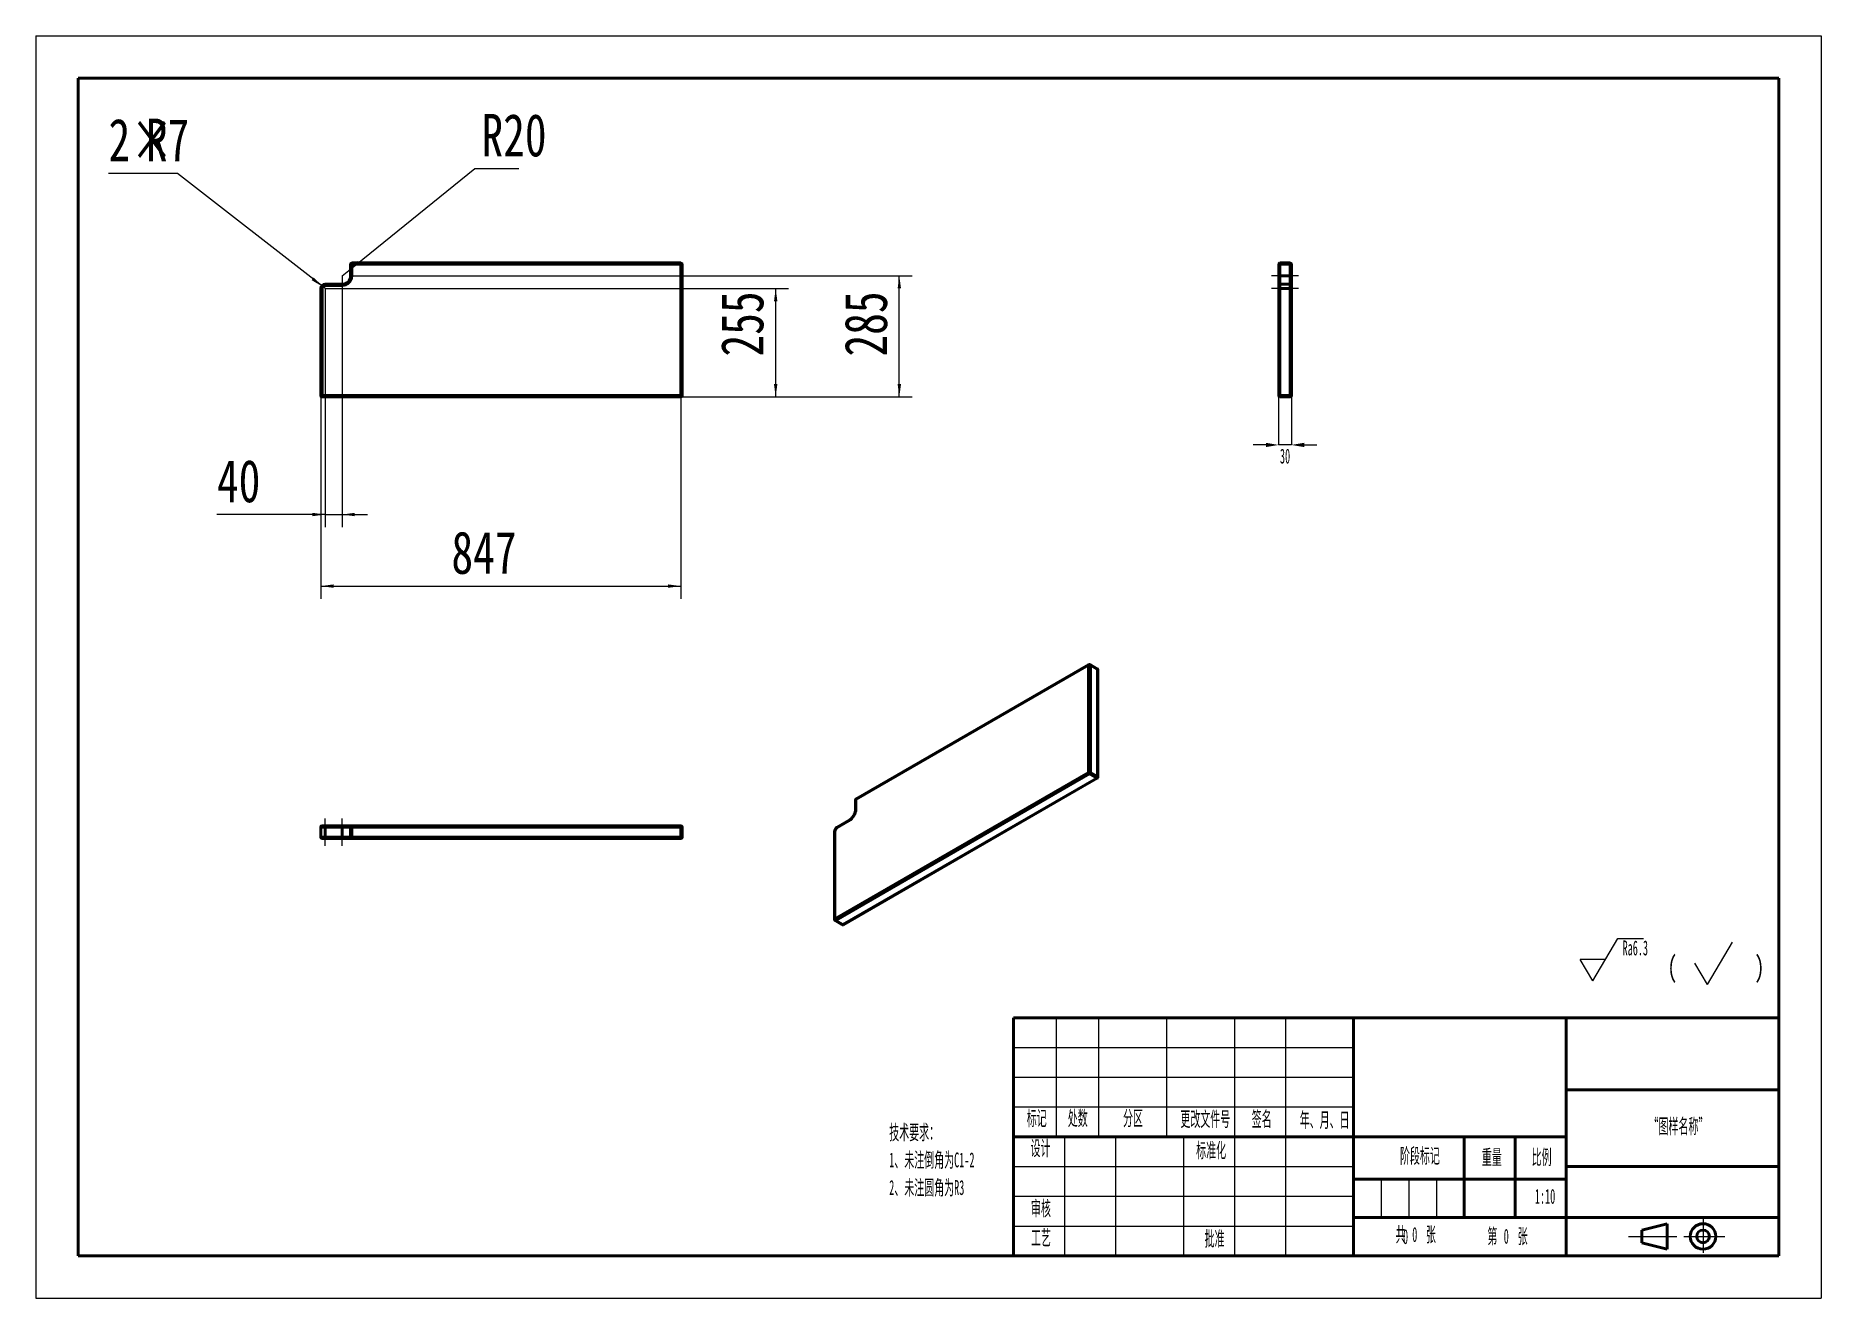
# Model space of a CAD drawing. Header units: millimetres. Extents: x 0 to 420, y 0 to 297.
import ezdxf

# ---------------------------------------------------------------- set-up
doc = ezdxf.new("R2010")
doc.units = ezdxf.units.MM
doc.header["$PDSIZE"] = -1
doc.linetypes.add('SLD-中心线', pattern=[34.29, 30.48, -1.27, 1.27, -1.27])
doc.linetypes.add('SLD-实线', pattern=[0])
for name, color, linetype in [('中心线层', 1, 'SLD-中心线'), ('尺寸线层', 4, 'SLD-实线'), ('文本', 7, 'SLD-实线'), ('细实线层', 7, 'SLD-实线')]:
    doc.layers.add(name, color=color, linetype=linetype)
doc.layers.add('粗实线层', color=7, linetype='SLD-实线', lineweight=50)
doc.styles.add('SLDTEXTSTYLE0', font='仿宋_GB2312.ttf', dxfattribs={"width": 0.67})
doc.styles.add('SLDTEXTSTYLE1', font='hyswlongfangsong.ttf', dxfattribs={"width": 0.67, "bigfont": 'bigfont'})
doc.styles.add('SLDTEXTSTYLE2', font='hyswlongfangsong.ttf', dxfattribs={"width": 0.67})
doc.styles.add('SLDTEXTSTYLE3', font='hyswlongfangsong.ttf')
doc.dimstyles.new('SLDDIMSTYLE0', dxfattribs={"dimtxt": 10, "dimasz": 3, "dimexe": 0, "dimexo": 0.0625, "dimgap": 2.5, "dimtad": 2, "dimlfac": 10, "dimrnd": 1e-09, "dimzin": 12, "dimdsep": 46, "dimtxsty": 'SLDTEXTSTYLE2', "dimsah": 1, "dimcen": 0.09, "dimadec": 0, "dimazin": 3, "dimtfac": 1, "dimtdec": 3, "dimtmove": 0, "dimatfit": 0, "dimfxl": 1, "dimfrac": 2, "dimtolj": 1, "dimtzin": 12, "dimarcsym": 0})
doc.dimstyles.new('SLDDIMSTYLE1', dxfattribs={"dimtxt": 10, "dimasz": 3, "dimexe": 0, "dimexo": 0.0625, "dimgap": 2.5, "dimtad": 2, "dimlfac": 10, "dimrnd": 1e-09, "dimzin": 12, "dimdsep": 46, "dimtxsty": 'SLDTEXTSTYLE2', "dimsah": 1, "dimcen": 0.09, "dimadec": 0, "dimazin": 3, "dimtfac": 1, "dimtdec": 3, "dimtofl": 0, "dimtmove": 0, "dimatfit": 3, "dimfxl": 1, "dimfrac": 2, "dimtolj": 1, "dimtzin": 12, "dimarcsym": 0})
doc.dimstyles.new('SLDDIMSTYLE2', dxfattribs={"dimtxt": 10, "dimasz": 3, "dimexe": 0, "dimexo": 0.0625, "dimgap": 2.5, "dimtad": 0, "dimtih": 1, "dimtoh": 1, "dimlfac": 10, "dimrnd": 1e-09, "dimzin": 12, "dimdsep": 46, "dimtxsty": 'SLDTEXTSTYLE2', "dimsah": 1, "dimcen": 0, "dimadec": 0, "dimazin": 3, "dimtfac": 1, "dimtdec": 3, "dimtofl": 0, "dimtmove": 0, "dimatfit": 3, "dimfxl": 1, "dimfrac": 2, "dimtolj": 1, "dimtzin": 12, "dimarcsym": 0})
doc.dimstyles.new('SLDDIMSTYLE3', dxfattribs={"dimtxt": 10, "dimasz": 3, "dimexe": 0, "dimexo": 0.0625, "dimgap": 2.5, "dimtad": 0, "dimtih": 1, "dimtoh": 1, "dimlfac": 10, "dimrnd": 1e-09, "dimzin": 12, "dimdsep": 46, "dimtxsty": 'SLDTEXTSTYLE2', "dimsah": 1, "dimcen": 0, "dimadec": 0, "dimazin": 3, "dimtfac": 1, "dimtdec": 3, "dimtofl": 0, "dimtmove": 0, "dimatfit": 3, "dimfxl": 1, "dimfrac": 2, "dimtolj": 1, "dimtzin": 12, "dimarcsym": 0})
doc.dimstyles.new('SLDDIMSTYLE4', dxfattribs={"dimtxt": 3.5, "dimasz": 3, "dimexe": 0, "dimexo": 0.0625, "dimgap": 0.875, "dimtad": 2, "dimlfac": 10, "dimrnd": 1e-09, "dimzin": 12, "dimdsep": 46, "dimtxsty": 'SLDTEXTSTYLE2', "dimsah": 1, "dimcen": 0.09, "dimadec": 0, "dimazin": 3, "dimtfac": 1, "dimtdec": 3, "dimtmove": 0, "dimatfit": 0, "dimfxl": 1, "dimfrac": 2, "dimtolj": 1, "dimtzin": 12, "dimarcsym": 0})

# ---------------------------------------------------------------- blocks, each defined once
blk = doc.blocks.new('SW_NOTE_0')
at = {"layer": '文本', "color": 0, "linetype": 'SLD-实线', "lineweight": 18, "insert": (0, 6.45), "char_height": 5, "attachment_point": 1, "style": 'SLDTEXTSTYLE0'}
blk.add_mtext('(        )', dxfattribs=at)
blk = doc.blocks.new('块2')
at = {"layer": '文本', "linetype": 'SLD-实线', "lineweight": 18}
blk.add_blockref('SW_NOTE_0', (0.01, -0.34), dxfattribs=at)
blk = doc.blocks.new('块4')
at = {"color": 7}
for p, q in [((0.06, 297.12), (420.06, 297.12)), ((0.06, 297.12), (0.06, 0.12)), ((420.06, 297.12), (420.06, 0.12)), ((0.06, 0.12), (420.06, 0.12))]:
    blk.add_line(p, q, dxfattribs=at)
at = {"layer": '粗实线层', "color": 7, "linetype": 'SLD-实线'}
for p, q in [((10.06, 10.12), (10.06, 287.12)), ((10.06, 287.12), (410.06, 287.12)), ((410.06, 287.12), (410.06, 10.12)), ((410.06, 10.12), (10.06, 10.12))]:
    blk.add_line(p, q, dxfattribs=at)
at = {"layer": '细实线层', "color": 7, "linetype": 'SLD-实线'}
blk.add_line((354.06, 287.12), (410.06, 287.12), dxfattribs=at)
blk = doc.blocks.new('SW_SFSYMBOL_0')
at = {"layer": '文本', "color": 0, "linetype": 'SLD-实线', "lineweight": 18}
for q in [(5.8989, 9.9995), (-2.94945, 4.99975)]:
    blk.add_line((0, 0), q, dxfattribs=at)
blk = doc.blocks.new('SW_SFSYMBOL_1')
at = {"layer": '文本', "color": 0, "linetype": 'SLD-实线', "lineweight": 18}
for p, q in [((-7, -5), (-1.1, 5)), ((-1.1, 5), (4.94, 5)), ((-7, -5), (-9.95, 0)), ((-4.05, 0), (-9.95, 0))]:
    blk.add_line(p, q, dxfattribs=at)
at = {"layer": '文本', "color": 0, "linetype": 'SLD-实线', "lineweight": 18, "insert": (0, 4.51), "char_height": 3.5, "attachment_point": 1, "style": 'SLDTEXTSTYLE2'}
blk.add_mtext('Ra6.3', dxfattribs=at)
blk = doc.blocks.new('_D')
at = {"layer": '尺寸线层', "linetype": 'SLD-实线', "lineweight": 18, "transparency": 16777216}
for p, q in [((72.01, 240.66), (72.01, 181.49)), ((68.01, 237.66), (68.01, 181.49)), ((68.01, 184.49), (42.59, 184.49)), ((68.01, 184.49), (72.01, 184.49)), ((72.01, 184.49), (78.01, 184.49))]:
    blk.add_line(p, q, dxfattribs=at)
for points in [[(68.01, 184.49), (65.01, 184.89), (65.01, 184.09)], [(72.01, 184.49), (75.01, 184.09), (75.01, 184.89)]]:
    blk.add_solid(points, dxfattribs=at)
at = {"layer": '尺寸线层', "linetype": 'SLD-实线', "lineweight": 18, "transparency": 16777216, "insert": (42.59, 197.38), "char_height": 10, "attachment_point": 1, "style": 'SLDTEXTSTYLE3'}
blk.add_mtext('40', dxfattribs=at)
blk = doc.blocks.new('_D_1')
at = {"layer": '尺寸线层', "linetype": 'SLD-实线', "lineweight": 18, "transparency": 16777216}
for p, q in [((151.71, 243.36), (151.71, 164.65)), ((67.01, 212.46), (67.01, 164.65)), ((67.01, 167.65), (151.71, 167.65))]:
    blk.add_line(p, q, dxfattribs=at)
for points in [[(67.01, 167.65), (70.01, 167.25), (70.01, 168.05)], [(151.71, 167.65), (148.71, 168.05), (148.71, 167.25)]]:
    blk.add_solid(points, dxfattribs=at)
at = {"layer": '尺寸线层', "linetype": 'SLD-实线', "lineweight": 18, "transparency": 16777216, "insert": (97.74, 180.54), "char_height": 10, "attachment_point": 1, "style": 'SLDTEXTSTYLE3'}
blk.add_mtext('847', dxfattribs=at)
blk = doc.blocks.new('_D_2')
at = {"layer": '尺寸线层', "linetype": 'SLD-实线', "lineweight": 18, "transparency": 16777216}
for p, q in [((68.01, 237.66), (177.01, 237.66)), ((174.01, 212.16), (174.01, 237.66)), ((151.71, 212.16), (177.01, 212.16))]:
    blk.add_line(p, q, dxfattribs=at)
for points in [[(174.01, 237.66), (173.61, 234.66), (174.41, 234.66)], [(174.01, 212.16), (174.41, 215.16), (173.61, 215.16)]]:
    blk.add_solid(points, dxfattribs=at)
at = {"layer": '尺寸线层', "linetype": 'SLD-实线', "lineweight": 18, "transparency": 16777216, "insert": (161.12, 221.66), "char_height": 10, "attachment_point": 1, "rotation": 90, "style": 'SLDTEXTSTYLE3'}
blk.add_mtext('255', dxfattribs=at)
blk = doc.blocks.new('_D_3')
at = {"layer": '尺寸线层', "linetype": 'SLD-实线', "lineweight": 18, "transparency": 16777216}
for p, q in [((74.31, 240.66), (206.09, 240.66)), ((203.09, 212.16), (203.09, 240.66)), ((151.71, 212.16), (206.09, 212.16))]:
    blk.add_line(p, q, dxfattribs=at)
for points in [[(203.09, 240.66), (202.69, 237.66), (203.49, 237.66)], [(203.09, 212.16), (203.49, 215.16), (202.69, 215.16)]]:
    blk.add_solid(points, dxfattribs=at)
at = {"layer": '尺寸线层', "linetype": 'SLD-实线', "lineweight": 18, "transparency": 16777216, "insert": (190.2, 221.66), "char_height": 10, "attachment_point": 1, "rotation": 90, "style": 'SLDTEXTSTYLE3'}
blk.add_mtext('285', dxfattribs=at)
blk = doc.blocks.new('_D_4')
at = {"layer": '尺寸线层', "linetype": 'SLD-实线', "lineweight": 18, "transparency": 16777216}
for p, q in [((33.28, 264.72), (17.08, 264.72)), ((67.46, 238.09), (33.28, 264.72)), ((68.01, 237.66), (67.46, 238.09))]:
    blk.add_line(p, q, dxfattribs=at)
blk.add_solid([(67.46, 238.09), (65.34, 240.25), (64.85, 239.62)], dxfattribs=at)
at = {"layer": '尺寸线层', "linetype": 'SLD-实线', "lineweight": 18, "transparency": 16777216, "char_height": 10, "attachment_point": 1, "style": 'SLDTEXTSTYLE3'}
for s, insert in [('2×', (17.08, 277.61)), ('R7', (25.86, 277.61))]:
    blk.add_mtext(s, dxfattribs=dict(at, insert=insert))
blk = doc.blocks.new('_D_5')
at = {"layer": '尺寸线层', "linetype": 'SLD-实线', "lineweight": 18, "transparency": 16777216}
for p, q in [((73.57, 241.92), (103.22, 265.85)), ((103.22, 265.85), (113.58, 265.85)), ((72.01, 240.66), (73.57, 241.92))]:
    blk.add_line(p, q, dxfattribs=at)
blk.add_solid([(73.57, 241.92), (76.15, 243.49), (75.65, 244.11)], dxfattribs=at)
at = {"layer": '尺寸线层', "linetype": 'SLD-实线', "lineweight": 18, "transparency": 16777216, "insert": (104.81, 278.74), "char_height": 10, "attachment_point": 1, "style": 'SLDTEXTSTYLE3'}
blk.add_mtext('R20', dxfattribs=at)
blk = doc.blocks.new('_D_6')
at = {"layer": 'Defpoints', "color": 0, "linetype": 'SLD-实线', "transparency": 16777216}
for p in [(292.32, 212.46), (295.32, 212.46), (292.32, 200.86)]:
    blk.add_point(p, dxfattribs=at)
at = {"layer": '尺寸线层', "color": 0, "linetype": 'SLD-实线', "lineweight": -2, "transparency": 16777216}
for p, q in [((292.32, 212.4), (292.32, 200.86)), ((295.32, 212.4), (295.32, 200.86)), ((289.32, 200.86), (286.32, 200.86)), ((295.32, 200.86), (292.32, 200.86)), ((298.32, 200.86), (301.32, 200.86))]:
    blk.add_line(p, q, dxfattribs=at)
at = {"layer": '尺寸线层', "color": 0, "linetype": 'SLD-实线', "transparency": 16777216}
for points in [[(289.32, 201.36), (289.32, 200.36), (292.32, 200.86)], [(298.32, 201.36), (298.32, 200.36), (295.32, 200.86)]]:
    blk.add_solid(points, dxfattribs=at)
at = {"layer": '尺寸线层', "color": 0, "linetype": 'SLD-实线', "lineweight": 18, "transparency": 16777216, "insert": (293.82, 199.99), "char_height": 3.5, "attachment_point": 2, "style": 'SLDTEXTSTYLE2'}
blk.add_mtext('\\A1;30', dxfattribs=at)

msp = doc.modelspace()

# ---------------------------------------------------------------- linework, layer by layer
at = {"layer": '中心线层', "linetype": 'SLD-中心线', "lineweight": 18}
for p, q in [((297.0232, 240.6615), (290.6232, 240.6615)), ((297.0232, 237.6615), (290.6232, 237.6615)), ((68.0102, 106.5747), (68.0102, 112.9747)), ((72.0102, 106.5747), (72.0102, 112.9747))]:
    msp.add_line(p, q, dxfattribs=at)
at = {"layer": '中心线层'}
for p, q in [((392.1437, 18.8892), (392.1437, 10.8137)), ((374.6194, 14.6696), (385.9878, 14.6696)), ((387.6311, 14.6696), (397.2508, 14.6696))]:
    msp.add_line(p, q, dxfattribs=at)
at = {"layer": '粗实线层', "linetype": 'SLD-实线', "lineweight": 50}
for p, q in [((74.3102, 243.3615), (74.3102, 243.6615)), ((74.3102, 243.6615), (151.7102, 243.6615)), ((151.7102, 243.3615), (151.7102, 243.6615)), ((292.6232, 243.6615), (292.6232, 243.3615)), ((292.6232, 243.6615), (295.0232, 243.6615)), ((295.0232, 243.3615), (295.0232, 243.6615)), ((74.0102, 240.6615), (74.0102, 243.3615)), ((74.0102, 243.3615), (74.3102, 243.3615)), ((74.0102, 240.6615), (74.3102, 240.6615)), ((74.3102, 243.3615), (74.3102, 240.6615)), ((151.7102, 243.3615), (74.3102, 243.3615)), ((151.7102, 212.4615), (151.7102, 243.3615)), ((151.7102, 243.3615), (152.0102, 243.3615)), ((152.0102, 243.3615), (152.0102, 212.4615)), ((292.3232, 243.3615), (292.6232, 243.3615)), ((292.3232, 240.6615), (292.3232, 243.3615)), ((292.3232, 240.6615), (292.6232, 240.6615)), ((292.3232, 238.3615), (292.3232, 240.6615)), ((295.0232, 243.3615), (292.6232, 243.3615)), ((292.6232, 243.3615), (292.6232, 240.6615)), ((292.6232, 240.6615), (292.6232, 238.6615)), ((295.0232, 240.6615), (292.6232, 240.6615)), ((295.0232, 240.6615), (295.0232, 243.3615)), ((295.0232, 243.3615), (295.3232, 243.3615)), ((295.0232, 238.6615), (295.0232, 240.6615)), ((295.0232, 240.6615), (295.3232, 240.6615)), ((295.3232, 243.3615), (295.3232, 240.6615)), ((295.3232, 240.6615), (295.3232, 238.3615)), ((67.0102, 237.6615), (67.3102, 237.6615)), ((67.0102, 212.4615), (67.0102, 237.6615)), ((67.3102, 237.6615), (67.3102, 212.4615)), ((68.0102, 238.6615), (68.0102, 238.3615)), ((68.0102, 238.6615), (72.0102, 238.6615)), ((72.0102, 238.3615), (68.0102, 238.3615)), ((72.0102, 238.6615), (72.0102, 238.3615)), ((292.3232, 237.6615), (292.3232, 238.3615)), ((292.3232, 237.6615), (292.6232, 237.6615)), ((292.3232, 212.4615), (292.3232, 237.6615)), ((292.6232, 238.6615), (292.6232, 237.6615)), ((295.0232, 238.6615), (292.6232, 238.6615)), ((292.6232, 237.6615), (292.6232, 212.4615)), ((295.0232, 237.6615), (292.6232, 237.6615)), ((295.0232, 237.6615), (295.0232, 238.6615)), ((295.0232, 212.4615), (295.0232, 237.6615)), ((295.0232, 237.6615), (295.3232, 237.6615)), ((295.3232, 238.3615), (295.3232, 237.6615)), ((295.3232, 237.6615), (295.3232, 212.4615)), ((67.0102, 212.4615), (67.3102, 212.4615)), ((67.3102, 212.4615), (67.3102, 212.1615)), ((67.3102, 212.4615), (151.7102, 212.4615)), ((151.7102, 212.1615), (67.3102, 212.1615)), ((151.7102, 212.4615), (152.0102, 212.4615)), ((151.7102, 212.4615), (151.7102, 212.1615)), ((292.3232, 212.4615), (292.6232, 212.4615)), ((292.6232, 212.4615), (295.0232, 212.4615)), ((292.6232, 212.1615), (292.6232, 212.4615)), ((295.0232, 212.1615), (292.6232, 212.1615)), ((295.0232, 212.4615), (295.0232, 212.1615)), ((295.0232, 212.4615), (295.3232, 212.4615)), ((247.6027, 149.0522), (192.8727, 117.4572)), ((247.6649, 149.1896), (192.9348, 117.5946)), ((247.6027, 123.8211), (247.6027, 149.0522)), ((249.6619, 148.2099), (247.9649, 149.1896)), ((248.027, 149.0522), (248.027, 123.8211)), ((249.7241, 148.0725), (248.027, 149.0522)), ((249.7241, 122.8414), (249.7241, 148.0725)), ((249.8119, 122.719), (249.8119, 147.9501)), ((187.9229, 89.3687), (247.6027, 123.8211)), ((247.8149, 123.4537), (188.1351, 89.0013)), ((189.8321, 88.0216), (249.5119, 122.474)), ((189.9821, 88.0067), (249.6619, 122.4592)), ((249.5119, 122.474), (247.8149, 123.4537)), ((248.027, 123.8211), (249.7241, 122.8414)), ((192.7848, 117.3348), (192.7848, 115.1301)), ((192.8727, 117.4572), (192.8727, 115.2526)), ((67.0102, 108.5747), (67.0102, 110.9747)), ((68.0102, 110.9747), (67.0102, 110.9747)), ((67.3102, 111.2747), (68.0102, 111.2747)), ((68.0102, 111.2747), (68.0102, 110.9747)), ((68.0102, 111.2747), (72.0102, 111.2747)), ((68.0102, 108.5747), (68.0102, 110.9747)), ((72.0102, 110.9747), (68.0102, 110.9747)), ((72.0102, 111.2747), (72.0102, 110.9747)), ((72.0102, 111.2747), (74.3102, 111.2747)), ((74.0102, 110.9747), (72.0102, 110.9747)), ((72.0102, 108.5747), (72.0102, 110.9747)), ((74.0102, 108.5747), (74.0102, 110.9747)), ((74.3102, 110.9747), (74.0102, 110.9747)), ((74.3102, 110.9747), (74.3102, 111.2747)), ((74.3102, 111.2747), (151.7102, 111.2747)), ((74.3102, 110.9747), (74.3102, 108.5747)), ((151.7102, 110.9747), (74.3102, 110.9747)), ((151.7102, 110.9747), (151.7102, 111.2747)), ((151.7102, 110.9747), (152.0102, 110.9747)), ((151.7102, 108.5747), (151.7102, 110.9747)), ((152.0102, 110.9747), (152.0102, 108.5747)), ((187.8351, 109.8231), (187.8351, 89.2462)), ((187.9229, 109.9455), (187.9229, 89.3687)), ((191.2463, 112.4357), (188.4179, 110.8028)), ((191.3085, 112.573), (188.48, 110.9402)), ((67.0102, 108.5747), (68.0102, 108.5747)), ((68.0102, 108.2747), (67.3102, 108.2747)), ((68.0102, 108.5747), (72.0102, 108.5747)), ((68.0102, 108.5747), (68.0102, 108.2747)), ((72.0102, 108.2747), (68.0102, 108.2747)), ((72.0102, 108.5747), (74.0102, 108.5747)), ((72.0102, 108.5747), (72.0102, 108.2747)), ((74.3102, 108.2747), (72.0102, 108.2747)), ((74.0102, 108.5747), (74.3102, 108.5747)), ((74.3102, 108.5747), (151.7102, 108.5747)), ((74.3102, 108.2747), (74.3102, 108.5747)), ((151.7102, 108.2747), (74.3102, 108.2747)), ((152.0102, 108.5747), (151.7102, 108.5747)), ((151.7102, 108.2747), (151.7102, 108.5747)), ((187.9851, 88.9864), (189.6821, 88.0067)), ((188.1351, 89.0013), (189.8321, 88.0216))]:
    msp.add_line(p, q, dxfattribs=at)
at = {"layer": '粗实线层', "linetype": 'SLD-实线'}
for p, q in [((229.9551, 66.1227), (409.9551, 66.1227)), ((229.9551, 10.1227), (229.9551, 66.1227)), ((309.9551, 66.1227), (309.9551, 10.1227)), ((359.9551, 10.1227), (359.9551, 66.1227)), ((359.9551, 49.1227), (409.9551, 49.1227)), ((229.9551, 38.1227), (359.9551, 38.1227)), ((335.9551, 19.1227), (335.9551, 38.1227)), ((347.9551, 19.1227), (347.9551, 38.1227)), ((309.9551, 28.1227), (359.9551, 28.1227)), ((309.9551, 19.1227), (359.9551, 19.1227))]:
    msp.add_line(p, q, dxfattribs=at)
at = {"layer": '粗实线层'}
for p, q in [((359.9551, 31.1227), (409.9551, 31.1227)), ((359.9551, 19.1227), (409.9551, 19.1227)), ((377.7143, 16.1696), (383.7143, 17.6696)), ((383.7143, 17.6696), (383.7143, 14.6696)), ((377.7143, 14.6696), (377.7143, 16.1696)), ((377.7143, 14.6696), (377.7143, 13.1696)), ((377.7143, 13.1696), (383.7143, 11.6696)), ((383.7143, 11.6696), (383.7143, 14.6696))]:
    msp.add_line(p, q, dxfattribs=at)
for radius in [3, 1.5]:
    msp.add_circle((392.1437, 14.6696), radius, dxfattribs=at)
at = {"layer": '粗实线层', "linetype": 'SLD-实线', "lineweight": 50}
for centre, radius, start, end in [((74.3102, 243.3615), 0.3, 90, 180), ((151.7102, 243.3615), 0.3, 0, 90), ((292.6232, 243.3615), 0.3, 90, 180), ((295.0232, 243.3615), 0.3, 0, 90), ((72.0102, 240.6615), 2, 270, 0), ((72.0102, 240.6615), 2.3, 270, 0), ((68.0102, 237.6615), 1, 90, 180), ((68.0102, 237.6615), 0.7, 90, 180), ((292.6232, 238.3615), 0.3, 90, 180), ((295.0232, 238.3615), 0.3, 0, 90), ((67.3102, 212.4615), 0.3, 180, 270), ((151.7102, 212.4615), 0.3, 270, 0), ((292.6232, 212.4615), 0.3, 180, 270), ((295.0232, 212.4615), 0.3, 270, 0), ((247.7454, 149.0704), 0.1439, 124.056351, 187.25583), ((247.8149, 148.6428), 0.4611, 62.609672, 117.390328), ((247.8149, 148.9298), 0.3, 60.002688, 119.997312), ((247.8843, 149.0704), 0.1439, 352.74417, 55.943649), ((249.5119, 147.9501), 0.3, 0, 60.002688), ((249.5771, 148.0888), 0.1479, 353.701153, 54.986667), ((249.6618, 147.9351), 0.1509, 5.694799, 65.625342), ((247.8149, 123.4117), 0.4611, 62.609672, 117.390328), ((248.0633, 123.8421), 0.461, 182.605478, 237.394522), ((247.5664, 123.8421), 0.461, 302.605478, 357.394522), ((249.2635, 122.8624), 0.461, 302.605478, 357.394522), ((249.5998, 122.5967), 0.1509, 234.382423, 294.307119), ((249.5119, 122.719), 0.3, 299.997312, 0), ((249.6618, 122.704), 0.1509, 5.694799, 65.625342), ((189.3417, 115.4133), 3.5347, 302.605478, 357.394522), ((193.0848, 117.3348), 0.3, 119.997312, 180), ((192.9349, 117.3198), 0.1509, 114.374658, 174.305201), ((192.935, 115.115), 0.151, 114.390092, 174.128315), ((193.0154, 117.4754), 0.1439, 124.056351, 187.25583), ((67.3102, 110.9747), 0.3, 90, 180), ((74.3102, 110.9747), 0.3, 90, 180), ((151.7102, 110.9747), 0.3, 0, 90), ((187.9852, 109.8081), 0.1509, 114.374658, 174.305201), ((188.9976, 109.8966), 1.0758, 122.605478, 177.394522), ((188.5649, 110.8191), 0.1479, 125.013333, 186.298848), ((191.3966, 112.4504), 0.151, 125.836377, 185.608314), ((67.3102, 108.5747), 0.3, 180, 270), ((74.3102, 108.5747), 0.3, 180, 270), ((151.7102, 108.5747), 0.3, 270, 0), ((187.9852, 89.2313), 0.1509, 114.374658, 174.305201), ((188.1351, 89.2462), 0.3, 180, 240.002688), ((188.3835, 89.3897), 0.461, 182.605478, 237.394522), ((188.0472, 89.1239), 0.1509, 245.692881, 305.617577), ((189.7442, 88.1442), 0.1509, 245.692881, 305.617577), ((189.8321, 88.2665), 0.3, 240.002688, 299.997312), ((189.92, 88.1442), 0.1509, 234.382423, 294.307119)]:
    msp.add_arc(centre, radius, start, end, dxfattribs=at)
for points, knots in [([(192.7848, 115.1301), (192.7843, 115.0964), (192.7827, 114.9981), (192.7649, 114.8238), (192.7244, 114.6066), (192.6632, 114.3819), (192.5825, 114.1537), (192.4831, 113.9259), (192.3664, 113.7024), (192.2345, 113.487), (192.0895, 113.2833), (191.934, 113.0947), (191.7708, 112.9242), (191.6031, 112.775), (191.4478, 112.6576), (191.3502, 112.5984), (191.3085, 112.573)], [0, 0, 0, 0, 0.03884082, 0.11343747, 0.18834378, 0.26357296, 0.33909521, 0.41484503, 0.49074179, 0.56669902, 0.64261695, 0.71838781, 0.79392272, 0.86913711, 0.94396011, 1, 1, 1, 1]), ([(188.48, 110.9402), (188.4539, 110.9241), (188.3817, 110.8796), (188.2708, 110.7869), (188.1524, 110.6593), (188.0487, 110.5148), (187.9622, 110.3582), (187.8953, 110.1935), (187.8517, 110.0281), (187.8362, 109.9043), (187.8353, 109.8378), (187.8351, 109.8231)], [0, 0, 0, 0, 0.07296619, 0.20119259, 0.32914896, 0.45665473, 0.58403554, 0.71206465, 0.84148375, 0.96488286, 1, 1, 1, 1])]:
    msp.add_open_spline(points, degree=3, knots=knots, dxfattribs=at)
at = {"layer": '细实线层', "linetype": 'SLD-实线'}
for p, q in [((239.9551, 66.1227), (239.9551, 38.1227)), ((249.9551, 66.1227), (249.9551, 38.1227)), ((265.9551, 66.1227), (265.9551, 38.1227)), ((281.9551, 66.1227), (281.9551, 38.1227)), ((293.9551, 66.1227), (293.9551, 10.1227)), ((229.9551, 59.1227), (309.9551, 59.1227)), ((229.9551, 52.1227), (309.9551, 52.1227)), ((229.9551, 45.1227), (309.9551, 45.1227)), ((241.9551, 38.1227), (241.9551, 10.1227)), ((253.9551, 38.1227), (253.9551, 10.1227)), ((269.9551, 38.1227), (269.9551, 10.1227)), ((281.9551, 38.1227), (281.9551, 10.1227)), ((229.9551, 31.1227), (309.9551, 31.1227)), ((316.4551, 28.1227), (316.4551, 19.1227)), ((322.9551, 28.1227), (322.9551, 19.1227)), ((329.4551, 28.1227), (329.4551, 19.1227)), ((229.9551, 24.1227), (309.9551, 24.1227)), ((229.9551, 17.1227), (309.9551, 17.1227))]:
    msp.add_line(p, q, dxfattribs=at)

# ---------------------------------------------------------------- block references
at = {"color": 7, "linetype": 'Continuous'}
msp.add_blockref('块4', (-0.1019, 0), dxfattribs=at)
at = {"layer": '文本', "linetype": 'SLD-实线', "lineweight": 18}
for name, p in [('SW_SFSYMBOL_1', (373.2197, 79.7883)), ('SW_SFSYMBOL_0', (393.177, 73.9285))]:
    msp.add_blockref(name, p, dxfattribs=at)
at = {"layer": '文本'}
msp.add_blockref('块2', (383.7533, 74.5086), dxfattribs=at)

# ---------------------------------------------------------------- texts
at = {"layer": '文本', "linetype": 'SLD-实线', "lineweight": 18, "char_height": 3.5}
for s, insert, attachment_point, style in [('标记', (233.0609, 44.2463), 1, 'SLDTEXTSTYLE1'), ('处数', (242.7151, 44.2463), 1, 'SLDTEXTSTYLE1'), ('分区', (255.7117, 44.2463), 1, 'SLDTEXTSTYLE1'), (' 更改文件号', (268.0073, 44.0508), 1, 'SLDTEXTSTYLE1'), ('签名', (285.9876, 44.0508), 1, 'SLDTEXTSTYLE1'), ('年、月、日', (297.2774, 43.8358), 1, 'SLDTEXTSTYLE1'), ('“图样名称”', (386.361, 42.3593), 2, 'SLDTEXTSTYLE1'), ('技术要求：', (200.7167, 40.9282), 1, 'SLDTEXTSTYLE1'), ('1、未注倒角为C1-2', (200.7167, 34.4282), 1, 'SLDTEXTSTYLE1'), ('设计', (233.9625, 37.1907), 1, 'SLDTEXTSTYLE1'), ('标准化', (272.9168, 36.6885), 1, 'SLDTEXTSTYLE1'), ('阶段标记', (325.5519, 35.3998), 2, 'SLDTEXTSTYLE1'), ('重量', (340.1213, 35.0781), 1, 'SLDTEXTSTYLE1'), ('比例', (351.8275, 35.0781), 1, 'SLDTEXTSTYLE1'), ('1:10', (354.9815, 25.8593), 2, 'SLDTEXTSTYLE2'), ('审核', (234.0616, 23.0193), 1, 'SLDTEXTSTYLE1'), ('共    张', (319.8289, 16.8993), 1, 'SLDTEXTSTYLE1'), ('0', (324.3288, 16.8734), 2, 'SLDTEXTSTYLE2'), ('第    张', (341.4183, 16.4955), 1, 'SLDTEXTSTYLE1'), ('工艺', (234.0616, 16.129), 1, 'SLDTEXTSTYLE1'), ('批准', (277.2486, 15.8998), 2, 'SLDTEXTSTYLE1'), ('0', (321.5679, 16.3798), 1, 'SLDTEXTSTYLE2'), ('0', (345.8572, 16.4696), 2, 'SLDTEXTSTYLE2')]:
    msp.add_mtext(s, dxfattribs=dict(at, insert=insert, attachment_point=attachment_point, style=style))
at = {"layer": '文本', "linetype": 'SLD-实线', "lineweight": 18, "insert": (200.7167, 27.9282), "char_height": 3.5, "width": 21.372294, "attachment_point": 1, "style": 'SLDTEXTSTYLE1'}
msp.add_mtext('2、未注圆角为R3', dxfattribs=at)

# ---------------------------------------------------------------- dimensions: what is measured, and where the dimension line sits
at = {"layer": '尺寸线层', "linetype": 'SLD-实线', "lineweight": 18}
dim = msp.add_radius_dim(center=(68.0102, 237.6615), mpoint=(67.458, 238.0916), text='2×<>', dimstyle='SLDDIMSTYLE2', dxfattribs=at)
dim.commit()
dim.dimension.update_dxf_attribs({"geometry": '_D_4', "text_midpoint": (24.3832, 270.9079), "dimtype": 164})
dim = msp.add_radius_dim(center=(72.0102, 240.6615), mpoint=(73.5666, 241.9175), dimstyle='SLDDIMSTYLE3', dxfattribs=at)
dim.commit()
dim.dimension.update_dxf_attribs({"geometry": '_D_5', "text_midpoint": (109.196, 272.0346), "dimtype": 164})
for base, p2, picture, middle in [((174.0102, 237.6615), (68.0102, 237.6615), '_D_2', (174.0102, 226.0528)), ((203.0934, 240.6615), (74.3102, 240.6615), '_D_3', (203.0934, 226.0528))]:
    dim = msp.add_linear_dim(base=base, p1=(151.7102, 212.1615), p2=p2, angle=90, dimstyle='SLDDIMSTYLE1', dxfattribs=at)
    dim.commit()
    dim.dimension.update_dxf_attribs({"geometry": picture, "text_midpoint": middle, "dimtype": 160})
for base, p1, p2, dimstyle, picture, middle in [((72.0102, 184.487), (68.0102, 237.6615), (72.0102, 240.6615), 'SLDDIMSTYLE0', '_D', (45.5241, 184.487)), ((151.7102, 167.6467), (67.0102, 212.4615), (151.7102, 243.3615), 'SLDDIMSTYLE1', '_D_1', (102.1268, 167.6467)), ((292.3232, 200.864), (295.3232, 212.4615), (292.3232, 212.4615), 'SLDDIMSTYLE4', '_D_6', (293.8232, 200.864))]:
    dim = msp.add_linear_dim(base=base, p1=p1, p2=p2, dimstyle=dimstyle, dxfattribs=at)
    dim.commit()
    dim.dimension.update_dxf_attribs({"geometry": picture, "text_midpoint": middle, "dimtype": 160})

doc.saveas('drawing.dxf')
